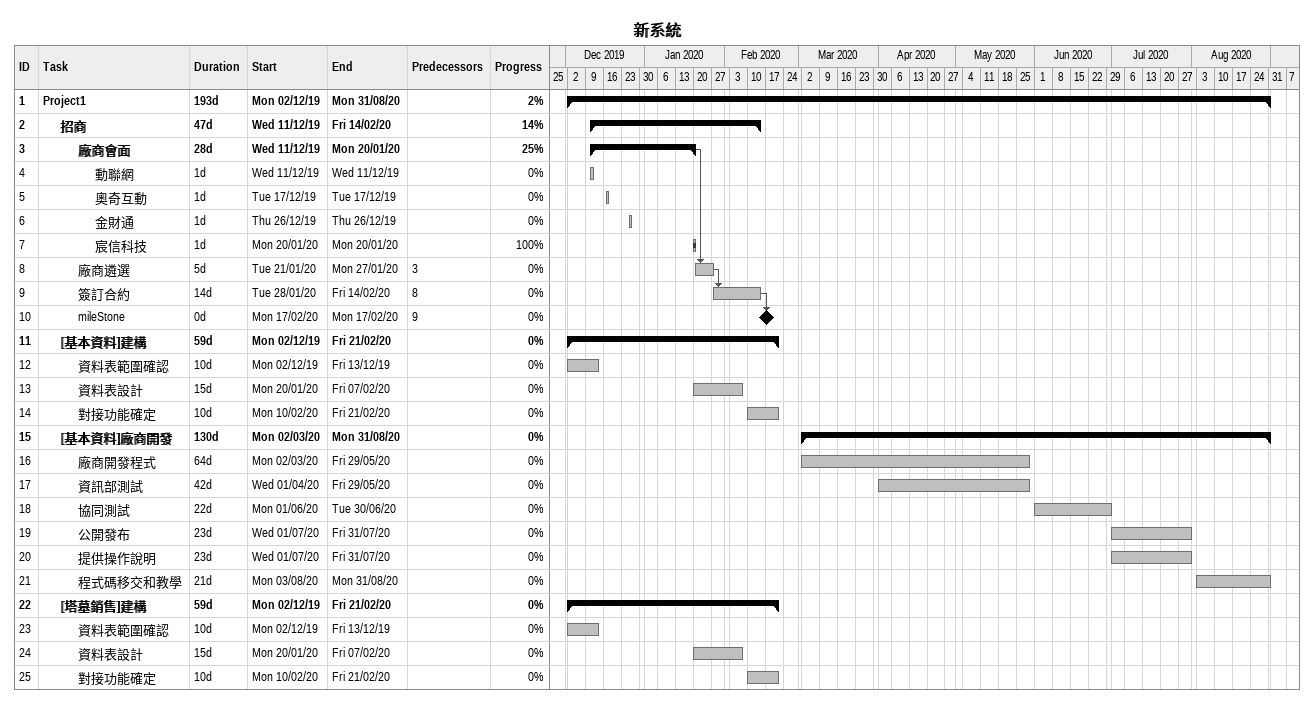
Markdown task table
新系統

| ID | Level | Task | Duration | Start | Finish | Predecessors | % complete |
|---|---|---|---|---|---|---|---|
| 1 | 1 | **Project1** | 193d | 2019-12-02 | 2020-08-31 |  | 2 |
| 2 | 2 | **招商** | 47d | 2019-12-11 | 2020-02-14 |  | 14 |
| 3 | 3 | **廠商會面** | 28d | 2019-12-11 | 2020-01-20 |  | 25 |
| 4 | 4 | 動聯網 | 1d | 2019-12-11 | 2019-12-11 |  | 0 |
| 5 | 4 | 奧奇互動 | 1d | 2019-12-17 | 2019-12-17 |  | 0 |
| 6 | 4 | 金財通 | 1d | 2019-12-26 | 2019-12-26 |  | 0 |
| 7 | 4 | 宸信科技 | 1d | 2020-01-20 | 2020-01-20 |  | 100 |
| 8 | 3 | 廠商遴選 | 5d | 2020-01-21 | 2020-01-27 | 3 | 0 |
| 9 | 3 | 簽訂合約 | 14d | 2020-01-28 | 2020-02-14 | 8 | 0 |
| 10 | 3 | mileStone | 0d | 2020-02-17 | 2020-02-17 | 9 | 0 |
| 11 | 2 | **[基本資料]建構** | 59d | 2019-12-02 | 2020-02-21 |  | 0 |
| 12 | 3 | 資料表範圍確認 | 10d | 2019-12-02 | 2019-12-13 |  | 0 |
| 13 | 3 | 資料表設計 | 15d | 2020-01-20 | 2020-02-07 |  | 0 |
| 14 | 3 | 對接功能確定 | 10d | 2020-02-10 | 2020-02-21 |  | 0 |
| 15 | 2 | **[基本資料]廠商開發** | 130d | 2020-03-02 | 2020-08-31 |  | 0 |
| 16 | 3 | 廠商開發程式 | 64d | 2020-03-02 | 2020-05-29 |  | 0 |
| 17 | 3 | 資訊部測試 | 42d | 2020-04-01 | 2020-05-29 |  | 0 |
| 18 | 3 | 協同測試 | 22d | 2020-06-01 | 2020-06-30 |  | 0 |
| 19 | 3 | 公開發布 | 23d | 2020-07-01 | 2020-07-31 |  | 0 |
| 20 | 3 | 提供操作說明 | 23d | 2020-07-01 | 2020-07-31 |  | 0 |
| 21 | 3 | 程式碼移交和教學 | 21d | 2020-08-03 | 2020-08-31 |  | 0 |
| 22 | 2 | **[塔墓銷售]建構** | 59d | 2019-12-02 | 2020-02-21 |  | 0 |
| 23 | 3 | 資料表範圍確認 | 10d | 2019-12-02 | 2019-12-13 |  | 0 |
| 24 | 3 | 資料表設計 | 15d | 2020-01-20 | 2020-02-07 |  | 0 |
| 25 | 3 | 對接功能確定 | 10d | 2020-02-10 | 2020-02-21 |  | 0 |
